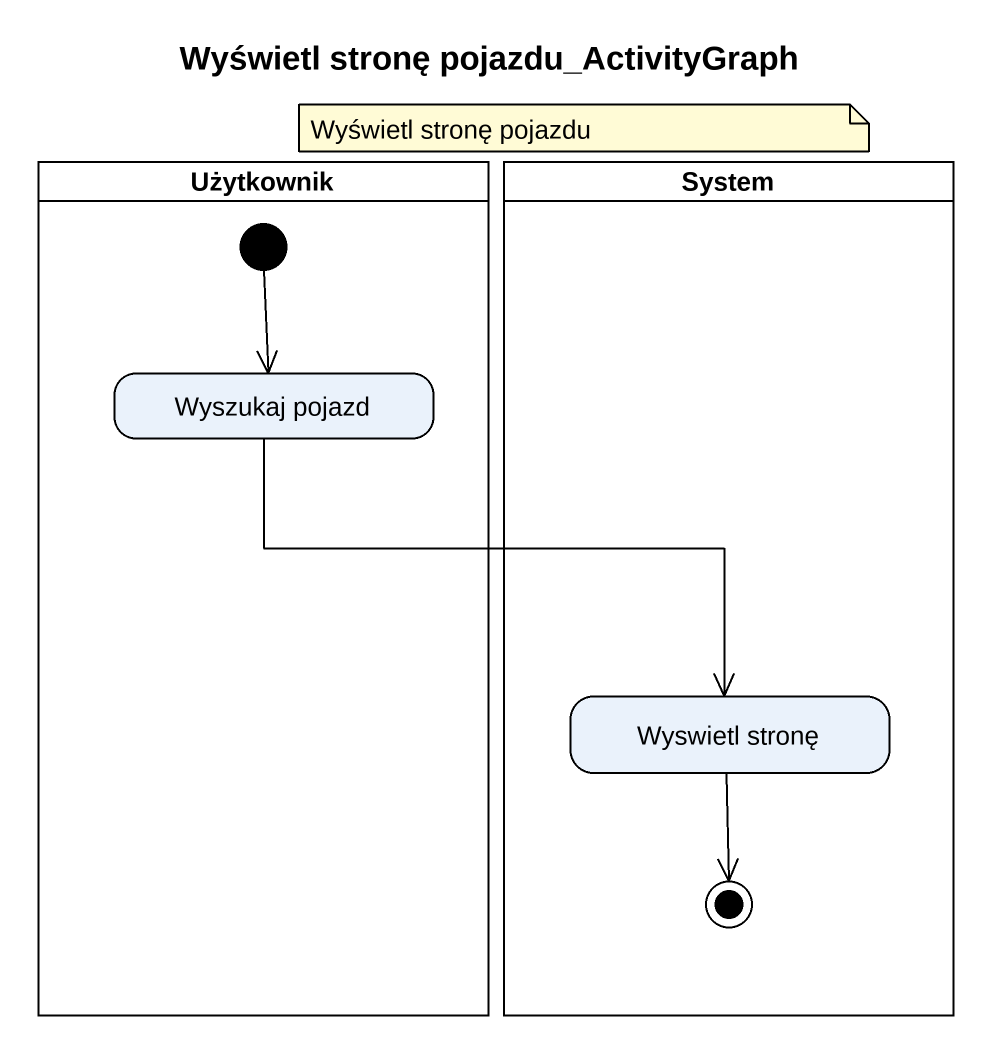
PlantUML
@startuml
title Wyświetl stronę pojazdu_ActivityGraph
hide empty description
state Użytkownik <<partition>> {
  state "Wyszukaj pojazd" as Wyszukaj_pojazd
  [*] --> Wyszukaj_pojazd
}
state System <<partition>> {
  state "Wyswietl stronę" as Wyswietl_stronę
  Wyswietl_stronę --> [*]
}
Wyszukaj_pojazd --> Wyswietl_stronę
note as N1
  Wyświetl stronę pojazdu
end note
@enduml
